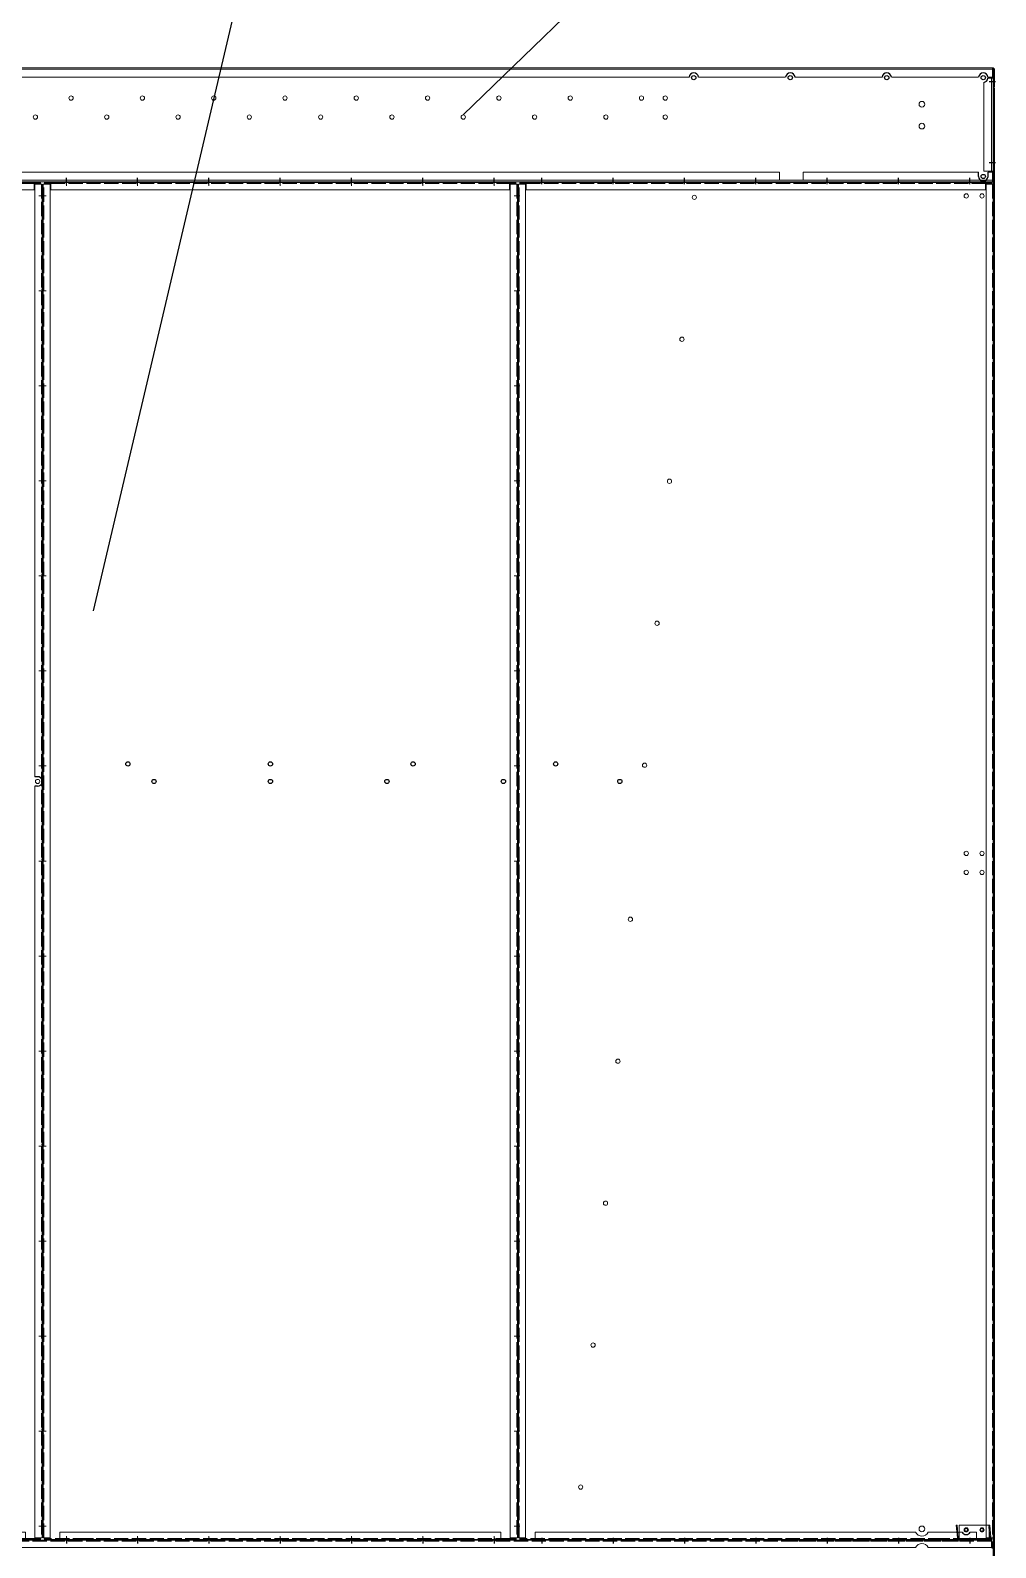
# Model space of a CAD drawing. Header units: millimetres. Extents: x 3475 to 35588, y 2916 to 25624.
# Drawn here: x 19239 to 21270, y 11208 to 14402 of the extents above; entities that cross this region are included whole.
import ezdxf

# ---------------------------------------------------------------- set-up
doc = ezdxf.new("R2010")
doc.units = ezdxf.units.MM
doc.linetypes.add('DASHED', pattern=[15, 12, -3])
doc.layers.add('냉각탑_dim', color=1, linetype='Continuous')

# ---------------------------------------------------------------- blocks, each defined once
blk = doc.blocks.new('A$C579358C4')
at = {"color": 7, "lineweight": 13, "ltscale": 0.055146}
blk.add_line((2.3, 30.2), (0, 3.8), dxfattribs=at)
at = {"color": 7, "lineweight": 13, "ltscale": 0.035719}
blk.add_line((3.5, 20.7), (2, 3.6), dxfattribs=at)
at = {"color": 7, "lineweight": 13, "ltscale": 0.004167}
for p, q in [((4.3, 30), (2.3, 30.2)), ((72.6, 29.8), (70.6, 30))]:
    blk.add_line(p, q, dxfattribs=at)
at = {"color": 7, "lineweight": 13, "ltscale": 0.13159}
for p, q in [((66.7, 30), (3.5, 30)), ((66.7, 0), (3.5, 0))]:
    blk.add_line(p, q, dxfattribs=at)
at = {"color": 7, "lineweight": 13, "ltscale": 0.055208}
for p, q in [((3.5, 3.5), (3.5, 30)), ((66.7, 3.5), (66.7, 30)), ((66.7, 30), (66.7, 3.5))]:
    blk.add_line(p, q, dxfattribs=at)
at = {"color": 7, "linetype": 'DASHED', "lineweight": 13, "ltscale": 0.055208}
blk.add_line((3.5, 30), (3.5, 3.5), dxfattribs=at)
at = {"color": 7, "linetype": 'DASHED', "lineweight": 13, "ltscale": 0.001633}
blk.add_line((4.3, 30), (3.5, 30), dxfattribs=at)
at = {"color": 7, "linetype": 'DASHED', "lineweight": 13, "ltscale": 0.019427}
blk.add_line((4.3, 30), (3.5, 20.7), dxfattribs=at)
at = {"color": 7, "lineweight": 13, "ltscale": 0.007292}
for p, q in [((3.5, 3.5), (3.5, 0)), ((66.7, 3.5), (66.7, 0))]:
    blk.add_line(p, q, dxfattribs=at)
at = {"color": 7, "linetype": 'DASHED', "lineweight": 13, "ltscale": 0.003125}
blk.add_line((3.5, 2), (3.5, 3.5), dxfattribs=at)
at = {"color": 7, "linetype": 'DASHED', "lineweight": 13, "ltscale": 0.13159}
blk.add_line((3.5, 2), (66.7, 2), dxfattribs=at)
at = {"color": 7, "linetype": 'DASHED', "lineweight": 13, "ltscale": 0.004167}
for p, q in [((3.5, 0), (3.5, 2)), ((25, 0), (25, 2)), ((25, 0), (25, 2)), ((25, 0), (25, 2)), ((25, 0), (25, 2)), ((25, 0), (25, 2)), ((25, 0), (25, 2)), ((25, 0), (25, 2)), ((25, 0), (25, 2)), ((25, 0), (25, 2)), ((25, 0), (25, 2)), ((25, 0), (25, 2)), ((45, 0), (45, 2)), ((45, 0), (45, 2)), ((45, 0), (45, 2)), ((45, 0), (45, 2)), ((45, 0), (45, 2)), ((45, 0), (45, 2)), ((45, 0), (45, 2)), ((45, 0), (45, 2)), ((45, 0), (45, 2)), ((45, 0), (45, 2)), ((45, 0), (45, 2)), ((66.7, 0), (66.7, 2)), ((71.4, 16.7), (69.4, 16.8)), ((71.4, 16.7), (69.4, 16.8)), ((72, 22.6), (70, 22.8)), ((72, 22.6), (70, 22.8))]:
    blk.add_line(p, q, dxfattribs=at)
at = {"color": 7, "lineweight": 13, "ltscale": 0.129957}
blk.add_line((66.7, 30), (4.3, 30), dxfattribs=at)
at = {"color": 7, "lineweight": 13, "ltscale": 0.003125}
blk.add_line((66.7, 2), (66.7, 3.5), dxfattribs=at)
at = {"color": 7, "lineweight": 13, "ltscale": 0.000261465}
for p, q in [((66.8, 2), (66.7, 2)), ((66.7, 0), (66.8, 0))]:
    blk.add_line(p, q, dxfattribs=at)
at = {"color": 7, "lineweight": 13, "ltscale": 0.055693}
for p, q in [((70.6, 30), (68.3, 3.4)), ((72.6, 29.8), (70.3, 3.2))]:
    blk.add_line(p, q, dxfattribs=at)
at = {"color": 7, "lineweight": 13}
for centre in [(18.5, 20), (51.7, 20)]:
    blk.add_circle(centre, 3, dxfattribs=at)
for centre, radius, start, end in [((3.5, 3.5), 3.5, 175, 270), ((3.5, 3.5), 1.5, 175, 270), ((66.8, 3.5), 1.5, 270, 355), ((66.8, 3.5), 3.5, 270, 355)]:
    blk.add_arc(centre, radius, start, end, dxfattribs=at)
blk = doc.blocks.new('A$C66D76F0F')
at = {"color": 7, "lineweight": 13, "ltscale": 2.5}
for p, q in [((5, 2857.9), (8.1, 2857.9)), ((5, 2857.9), (5, 8.1)), ((8.1, 2861), (8.1, 2859.4)), ((21.6, 2861), (8.1, 2861)), ((8.1, 2859.4), (8.1, 2857.9)), ((8.1, 2859.4), (21.6, 2859.4)), ((20, 2857.9), (8.1, 2857.9)), ((20, 2774), (20, 2857.9)), ((21.6, 2861), (987.4, 2861)), ((21.6, 2861), (21.6, 2857.9)), ((21.6, 2846), (21.6, 2857.9)), ((987.4, 2846), (21.6, 2846)), ((1000.9, 2861), (987.4, 2861)), ((987.4, 2861), (987.4, 2857.9)), ((987.4, 2859.4), (1000.9, 2859.4)), ((987.4, 2846), (987.4, 2857.9)), ((989, 2857.9), (989, 1610.4)), ((1000.9, 2857.9), (989, 2857.9)), ((1000.9, 2861), (1000.9, 2859.4)), ((1000.9, 2859.4), (1000.9, 2857.9)), ((1004, 2857.9), (1000.9, 2857.9)), ((1004, 8.1), (1004, 2857.9)), ((20, 8.1), (20, 2758)), ((989, 1590.4), (989, 8.1)), ((5, 8.1), (8.1, 8.1)), ((8.1, 8.1), (20, 8.1)), ((8.1, 6.6), (8.1, 8.1)), ((8.1, 5), (8.1, 6.6)), ((21.6, 6.6), (8.1, 6.6)), ((8.1, 5), (21.6, 5)), ((21.6, 5), (98.3, 5)), ((53.9, 20), (40, 20)), ((40, 20), (40, 5)), ((92.3, 20), (73, 20)), ((105, 6.6), (98.3, 6.6)), ((105, 5), (98.3, 5)), ((111.7, 6.6), (105, 6.6)), ((111.7, 5), (105, 5)), ((127.3, 20), (111.4, 20)), ((111.7, 5), (897.3, 5)), ((512.7, 20), (146.4, 20)), ((969, 20), (539.3, 20)), ((904, 6.6), (897.3, 6.6)), ((904, 5), (897.3, 5)), ((910.7, 6.6), (904, 6.6)), ((910.7, 5), (904, 5)), ((910.7, 5), (987.4, 5)), ((969, 20), (969, 5)), ((1000.9, 6.6), (987.4, 6.6)), ((987.4, 5), (1000.9, 5)), ((989, 8.1), (1000.9, 8.1)), ((1000.9, 6.6), (1000.9, 8.1)), ((1004, 8.1), (1000.9, 8.1)), ((1000.9, 5), (1000.9, 6.6))]:
    blk.add_line(p, q, dxfattribs=at)
at = {"color": 7, "linetype": 'DASHED', "lineweight": 13, "ltscale": 2.5}
for p, q in [((6.6, 8.1), (6.6, 2857.9)), ((21.6, 2859.4), (987.4, 2859.4)), ((50, 2859.4), (50, 2861)), ((59, 2859.4), (59, 2861)), ((200, 2859.4), (200, 2861)), ((209, 2859.4), (209, 2861)), ((350, 2859.4), (350, 2861)), ((359, 2859.4), (359, 2861)), ((500, 2859.4), (500, 2861)), ((509, 2859.4), (509, 2861)), ((650, 2859.4), (650, 2861)), ((659, 2859.4), (659, 2861)), ((800, 2859.4), (800, 2861)), ((809, 2859.4), (809, 2861)), ((950, 2859.4), (950, 2861)), ((959, 2859.4), (959, 2861)), ((1002.4, 2857.9), (1002.4, 8.1)), ((1002.4, 2836), (1004, 2836)), ((1002.4, 2830), (1004, 2830)), ((1002.4, 2636), (1004, 2636)), ((1002.4, 2630), (1004, 2630)), ((5, 2507.5), (6.6, 2507.5)), ((5, 2498.5), (6.6, 2498.5)), ((1002.4, 2436), (1004, 2436)), ((1002.4, 2430), (1004, 2430)), ((5, 2307.5), (6.6, 2307.5)), ((5, 2298.5), (6.6, 2298.5)), ((1002.4, 2236), (1004, 2236)), ((1002.4, 2230), (1004, 2230)), ((5, 2107.5), (6.6, 2107.5)), ((5, 2098.5), (6.6, 2098.5)), ((1002.4, 2036), (1004, 2036)), ((1002.4, 2030), (1004, 2030)), ((5, 1907.5), (6.6, 1907.5)), ((5, 1898.5), (6.6, 1898.5)), ((1002.4, 1836), (1004, 1836)), ((1002.4, 1830), (1004, 1830)), ((5, 1707.5), (6.6, 1707.5)), ((5, 1698.5), (6.6, 1698.5)), ((1002.4, 1636), (1004, 1636)), ((1002.4, 1630), (1004, 1630)), ((5, 1507.5), (6.6, 1507.5)), ((5, 1498.5), (6.6, 1498.5)), ((1002.4, 1436), (1004, 1436)), ((1002.4, 1430), (1004, 1430)), ((5, 1307.5), (6.6, 1307.5)), ((5, 1298.5), (6.6, 1298.5)), ((1002.4, 1236), (1004, 1236)), ((1002.4, 1230), (1004, 1230)), ((5, 1107.5), (6.6, 1107.5)), ((5, 1098.5), (6.6, 1098.5)), ((1002.4, 1036), (1004, 1036)), ((1002.4, 1030), (1004, 1030)), ((5, 907.5), (6.6, 907.5)), ((5, 898.5), (6.6, 898.5)), ((1002.4, 836), (1004, 836)), ((1002.4, 830), (1004, 830)), ((5, 707.5), (6.6, 707.5)), ((5, 698.5), (6.6, 698.5)), ((1002.4, 636), (1004, 636)), ((1002.4, 630), (1004, 630)), ((5, 507.5), (6.6, 507.5)), ((5, 498.5), (6.6, 498.5)), ((1002.4, 436), (1004, 436)), ((1002.4, 430), (1004, 430)), ((5, 307.5), (6.6, 307.5)), ((5, 298.5), (6.6, 298.5)), ((1002.4, 236), (1004, 236)), ((1002.4, 230), (1004, 230)), ((5, 107.5), (6.6, 107.5)), ((5, 98.5), (6.6, 98.5)), ((1002.4, 36), (1004, 36)), ((98.3, 6.6), (21.6, 6.6)), ((50, 5), (50, 6.6)), ((59, 5), (59, 6.6)), ((897.3, 6.6), (111.7, 6.6)), ((200, 5), (200, 6.6)), ((209, 5), (209, 6.6)), ((350, 5), (350, 6.6)), ((359, 5), (359, 6.6)), ((500, 5), (500, 6.6)), ((509, 5), (509, 6.6)), ((650, 5), (650, 6.6)), ((659, 5), (659, 6.6)), ((800, 5), (800, 6.6)), ((809, 5), (809, 6.6)), ((987.4, 6.6), (910.7, 6.6)), ((950, 5), (950, 6.6)), ((959, 5), (959, 6.6)), ((1002.4, 30), (1004, 30))]:
    blk.add_line(p, q, dxfattribs=at)
at = {"color": 7, "lineweight": 5}
for p, q in [((54.5, 2866), (54.5, 2854.4)), ((204.5, 2866), (204.5, 2854.4)), ((354.5, 2866), (354.5, 2854.4)), ((504.5, 2866), (504.5, 2854.4)), ((654.5, 2866), (654.5, 2854.4)), ((804.5, 2866), (804.5, 2854.4)), ((954.5, 2866), (954.5, 2854.4)), ((1009, 2833), (997.4, 2833)), ((0, 2703), (11.6, 2703)), ((1009, 2633), (997.4, 2633)), ((0, 2503), (11.6, 2503)), ((1009, 2433), (997.4, 2433)), ((0, 2303), (11.6, 2303)), ((1009, 2233), (997.4, 2233)), ((0, 2103), (11.6, 2103)), ((1009, 2033), (997.4, 2033)), ((0, 1903), (11.6, 1903)), ((1009, 1833), (997.4, 1833)), ((0, 1703), (11.6, 1703)), ((1009, 1633), (997.4, 1633)), ((0, 1503), (11.6, 1503)), ((1009, 1433), (997.4, 1433)), ((0, 1303), (11.6, 1303)), ((1009, 1233), (997.4, 1233)), ((0, 1103), (11.6, 1103)), ((1009, 1033), (997.4, 1033)), ((0, 903), (11.6, 903)), ((1009, 833), (997.4, 833)), ((0, 703), (11.6, 703)), ((1009, 633), (997.4, 633)), ((0, 503), (11.6, 503)), ((1009, 433), (997.4, 433)), ((0, 303), (11.6, 303)), ((1009, 233), (997.4, 233)), ((0, 103), (11.6, 103)), ((1009, 33), (997.4, 33)), ((54.5, 0), (54.5, 11.6)), ((204.5, 0), (204.5, 11.6)), ((354.5, 0), (354.5, 11.6)), ((504.5, 0), (504.5, 11.6)), ((654.5, 0), (654.5, 11.6)), ((804.5, 0), (804.5, 11.6)), ((954.5, 0), (954.5, 11.6))]:
    blk.add_line(p, q, dxfattribs=at)
at = {"color": 7, "ltscale": 2.5}
for p, q in [((994.4, 1610.4), (989, 1610.4)), ((994.4, 1590.4), (989, 1590.4))]:
    blk.add_line(p, q, dxfattribs=at)
at = {"color": 7}
for centre in [(598.5, 2813.5), (645, 2813.5)]:
    blk.add_circle(centre, 4.5, dxfattribs=at)
at = {"color": 7, "lineweight": 13, "ltscale": 2.5}
for centre, radius in [((804.6, 2833.9), 4.5), ((778.4, 2535.1), 4.5), ((752.3, 2236.2), 4.5), ((726.1, 1937.4), 4.5), ((700, 1638.5), 4.5), ((884.4, 1637.4), 4.5), ((749.4, 1600.4), 4.5), ((994.4, 1600.4), 4.5), ((673.7, 1313.8), 4.5), ((647.5, 1015), 4.5), ((621.4, 716.1), 4.5), ((595.2, 417.3), 4.5), ((569.1, 118.4), 4.5), ((526, 27), 6), ((526, 27), 6)]:
    blk.add_circle(centre, radius, dxfattribs=at)
at = {"color": 7, "lineweight": 13}
for centre in [(26, 2766), (62.3, 2715.9), (157.9, 2686.4), (253.4, 2656.9), (344, 2644), (257.2, 2601), (292.2, 2601), (330.6, 2601), (365.6, 2601), (162.7, 1557), (197.7, 1557), (236.1, 1557), (271.1, 1557), (162.4, 1517), (197.4, 1517), (235.8, 1517), (270.8, 1517), (28.5, 23), (63.5, 23), (101.9, 23), (136.9, 23)]:
    blk.add_circle(centre, 4.5, dxfattribs=at)
at = {"color": 7, "lineweight": 13, "ltscale": 2.5}
for centre, radius, start, end in [((26, 2766), 10, 126.8725, 233.1275), ((526, 27), 15, 207.8181, 332.1819)]:
    blk.add_arc(centre, radius, start, end, dxfattribs=at)
at = {"color": 7, "ltscale": 2.5}
for centre, start, end in [((994.4, 1600.4), 16.262, 90), ((994.4, 1600.4), 270, 343.738), ((1013.6, 1600.4), 163.738, 196.262)]:
    blk.add_arc(centre, 10, start, end, dxfattribs=at)
at = {"color": 7, "lineweight": 5}
for centre in [(63.5, 23), (101.9, 23), (136.9, 23)]:
    blk.add_arc(centre, 10, 197.4609, 342.5391, dxfattribs=at)
blk = doc.blocks.new('A$C7131374D')
at = {"color": 7, "lineweight": 13, "ltscale": 2.5}
for p, q in [((0, 2852.9), (3.1, 2852.9)), ((0, 2852.9), (0, 3.1)), ((16.6, 2856), (3.1, 2856)), ((3.1, 2856), (3.1, 2854.4)), ((3.1, 2854.4), (16.6, 2854.4)), ((3.1, 2854.4), (3.1, 2852.9)), ((15, 2852.9), (3.1, 2852.9)), ((15, 3.1), (15, 2852.9)), ((16.6, 2856), (982.4, 2856)), ((16.6, 2856), (16.6, 2852.9)), ((16.6, 2841), (16.6, 2852.9)), ((995.9, 2856), (982.4, 2856)), ((982.4, 2856), (982.4, 2852.9)), ((982.4, 2854.4), (995.9, 2854.4)), ((982.4, 2841), (982.4, 2852.9)), ((984, 2852.9), (984, 3.1)), ((995.9, 2852.9), (984, 2852.9)), ((995.9, 2856), (995.9, 2854.4)), ((995.9, 2854.4), (995.9, 2852.9)), ((999, 2852.9), (995.9, 2852.9)), ((999, 3.1), (999, 2852.9)), ((982.4, 2841), (16.6, 2841)), ((0, 3.1), (3.1, 3.1)), ((3.1, 3.1), (15, 3.1)), ((3.1, 1.6), (3.1, 3.1)), ((3.1, 0), (3.1, 1.6)), ((16.6, 1.6), (3.1, 1.6)), ((3.1, 0), (16.6, 0)), ((16.6, 0), (93.3, 0)), ((835.7, 15), (35, 15)), ((35, 15), (35, 0)), ((100, 1.6), (93.3, 1.6)), ((100, 0), (93.3, 0)), ((106.7, 1.6), (100, 1.6)), ((106.7, 0), (100, 0)), ((106.7, 0), (892.3, 0)), ((933.4, 15), (862.3, 15)), ((899, 1.6), (892.3, 1.6)), ((899, 0), (892.3, 0)), ((905.7, 1.6), (899, 1.6)), ((905.7, 0), (899, 0)), ((905.7, 0), (982.4, 0)), ((964, 15), (950.7, 15)), ((964, 15), (964, 0)), ((995.9, 1.6), (982.4, 1.6)), ((982.4, 0), (995.9, 0)), ((984, 3.1), (995.9, 3.1)), ((999, 3.1), (995.9, 3.1)), ((995.9, 1.6), (995.9, 3.1)), ((995.9, 0), (995.9, 1.6))]:
    blk.add_line(p, q, dxfattribs=at)
at = {"color": 7, "linetype": 'DASHED', "lineweight": 13, "ltscale": 2.5}
for p, q in [((1.6, 3.1), (1.6, 2852.9)), ((16.6, 2854.4), (982.4, 2854.4)), ((45, 2854.4), (45, 2856)), ((54, 2854.4), (54, 2856)), ((195, 2854.4), (195, 2856)), ((204, 2854.4), (204, 2856)), ((345, 2854.4), (345, 2856)), ((354, 2854.4), (354, 2856)), ((495, 2854.4), (495, 2856)), ((504, 2854.4), (504, 2856)), ((645, 2854.4), (645, 2856)), ((654, 2854.4), (654, 2856)), ((795, 2854.4), (795, 2856)), ((804, 2854.4), (804, 2856)), ((945, 2854.4), (945, 2856)), ((954, 2854.4), (954, 2856)), ((997.4, 2852.9), (997.4, 3.1)), ((1.6, 2832.5), (0, 2832.5)), ((1.6, 2823.5), (0, 2823.5)), ((999, 2701), (997.4, 2701)), ((999, 2695), (997.4, 2695)), ((1.6, 2632.5), (0, 2632.5)), ((1.6, 2623.5), (0, 2623.5)), ((999, 2501), (997.4, 2501)), ((999, 2495), (997.4, 2495)), ((1.6, 2432.5), (0, 2432.5)), ((1.6, 2423.5), (0, 2423.5)), ((999, 2301), (997.4, 2301)), ((999, 2295), (997.4, 2295)), ((1.6, 2232.5), (0, 2232.5)), ((1.6, 2223.5), (0, 2223.5)), ((999, 2101), (997.4, 2101)), ((999, 2095), (997.4, 2095)), ((1.6, 2032.5), (0, 2032.5)), ((1.6, 2023.5), (0, 2023.5)), ((999, 1901), (997.4, 1901)), ((999, 1895), (997.4, 1895)), ((1.6, 1832.5), (0, 1832.5)), ((1.6, 1823.5), (0, 1823.5)), ((999, 1701), (997.4, 1701)), ((999, 1695), (997.4, 1695)), ((1.6, 1632.5), (0, 1632.5)), ((1.6, 1623.5), (0, 1623.5)), ((999, 1501), (997.4, 1501)), ((999, 1495), (997.4, 1495)), ((1.6, 1432.5), (0, 1432.5)), ((1.6, 1423.5), (0, 1423.5)), ((999, 1301), (997.4, 1301)), ((999, 1295), (997.4, 1295)), ((1.6, 1232.5), (0, 1232.5)), ((1.6, 1223.5), (0, 1223.5)), ((999, 1101), (997.4, 1101)), ((999, 1095), (997.4, 1095)), ((1.6, 1032.5), (0, 1032.5)), ((1.6, 1023.5), (0, 1023.5)), ((999, 901), (997.4, 901)), ((999, 895), (997.4, 895)), ((1.6, 832.5), (0, 832.5)), ((1.6, 823.5), (0, 823.5)), ((999, 701), (997.4, 701)), ((999, 695), (997.4, 695)), ((1.6, 632.5), (0, 632.5)), ((1.6, 623.5), (0, 623.5)), ((1.6, 432.5), (0, 432.5)), ((1.6, 423.5), (0, 423.5)), ((1.6, 232.5), (0, 232.5)), ((1.6, 223.5), (0, 223.5)), ((1.6, 32.5), (0, 32.5)), ((1.6, 23.5), (0, 23.5)), ((93.3, 1.6), (16.6, 1.6)), ((45, 0), (45, 1.6)), ((54, 0), (54, 1.6)), ((892.3, 1.6), (106.7, 1.6)), ((195, 0), (195, 1.6)), ((204, 0), (204, 1.6)), ((345, 0), (345, 1.6)), ((354, 0), (354, 1.6)), ((495, 0), (495, 1.6)), ((504, 0), (504, 1.6)), ((645, 0), (645, 1.6)), ((654, 0), (654, 1.6)), ((795, 0), (795, 1.6)), ((804, 0), (804, 1.6)), ((982.4, 1.6), (905.7, 1.6)), ((945, 0), (945, 1.6)), ((954, 0), (954, 1.6))]:
    blk.add_line(p, q, dxfattribs=at)
at = {"color": 7, "lineweight": 13, "ltscale": 2.5}
for centre, radius in [((370.2, 2825.1), 4.5), ((344, 2526.3), 4.5), ((317.9, 2227.4), 4.5), ((291.7, 1928.6), 4.5), ((265.6, 1629.7), 4.5), ((235.6, 1305.4), 4.5), ((209.4, 1006.6), 4.5), ((183.3, 707.7), 4.5), ((157.1, 408.9), 4.5), ((131, 110), 4.5), ((849, 22), 6)]:
    blk.add_circle(centre, radius, dxfattribs=at)
at = {"color": 7, "lineweight": 13}
for centre in [(942.3, 2828), (975.3, 2828), (942.1, 1444), (975.3, 1444), (942.3, 1404), (975.3, 1404), (942.1, 20), (975.3, 20)]:
    blk.add_circle(centre, 4.5, dxfattribs=at)
at = {"color": 7, "lineweight": 25, "ltscale": 1.25}
for centre in [(78.4, 1632.4), (213.4, 1595.4)]:
    blk.add_circle(centre, 4.5, dxfattribs=at)
at = {"color": 7, "lineweight": 13, "ltscale": 2.5}
blk.add_arc((849, 22), 15, 207.8181, 332.1819, dxfattribs=at)
at = {"color": 7}
blk.add_arc((942.1, 20), 10, 210.0024, 329.9976, dxfattribs=at)
blk = doc.blocks.new('A$C587D7C8B')
at = {"color": 7, "lineweight": 13, "ltscale": 0.001875}
for p, q in [((5, 242.1), (5, 243)), ((3005, 242.1), (3005, 243)), ((5, 7.9), (5, 7)), ((3005, 7.9), (3005, 7))]:
    blk.add_line(p, q, dxfattribs=at)
at = {"color": 7, "lineweight": 13, "ltscale": 0.003542}
for p, q in [((5, 243), (6.7, 243)), ((5, 242.1), (6.7, 242.1)), ((3005, 243), (3003.3, 243)), ((3005, 242.1), (3003.3, 242.1)), ((5, 7.9), (6.7, 7.9)), ((5, 7), (6.7, 7)), ((3005, 7.9), (3003.3, 7.9)), ((3005, 7), (3003.3, 7))]:
    blk.add_line(p, q, dxfattribs=at)
at = {"color": 7, "lineweight": 13, "ltscale": 0.039792}
for p, q in [((5, 223), (5, 242.1)), ((3005, 242.1), (3005, 223)), ((5, 7.9), (5, 27)), ((3005, 27), (3005, 7.9))]:
    blk.add_line(p, q, dxfattribs=at)
at = {"color": 7, "lineweight": 13}
for p, q in [((6.7, 245), (3003.3, 245)), ((6.7, 241.6), (3003.3, 241.6)), ((526.4, 245), (46.6, 245)), ((2365, 225), (556.5, 225)), ((2568, 225), (2384.9, 225)), ((2771, 225), (2587.9, 225)), ((2974, 225), (2790.9, 225)), ((3003.3, 225), (2993.9, 225)), ((405, 25), (6.7, 25)), ((405, 8.4), (6.7, 8.4)), ((3003.3, 5), (6.7, 5)), ((2555, 8.4), (455, 8.4)), ((2555, 25), (653.4, 25)), ((2974, 25), (2605, 25)), ((3003.3, 8.4), (2605, 8.4)), ((3003.3, 25), (2994, 25))]:
    blk.add_line(p, q, dxfattribs=at)
at = {"color": 7, "lineweight": 13, "ltscale": 0.007083}
for p, q in [((6.7, 245), (6.7, 241.6)), ((3003.3, 245), (3003.3, 241.6)), ((8.4, 223), (5, 223)), ((3001.6, 223), (3005, 223)), ((8.4, 27), (5, 27)), ((6.7, 5), (6.7, 8.4)), ((3001.6, 27), (3005, 27)), ((3003.3, 5), (3003.3, 8.4))]:
    blk.add_line(p, q, dxfattribs=at)
at = {"color": 7, "lineweight": 13, "ltscale": 0.034583}
for p, q in [((6.7, 225), (6.7, 241.6)), ((3003.3, 225), (3003.3, 241.6)), ((6.7, 25), (6.7, 8.4)), ((25, 27), (8.4, 27)), ((405, 25), (405, 8.4)), ((455, 25), (455, 8.4)), ((2555, 8.4), (2555, 25)), ((2605, 25), (2605, 8.4)), ((2985, 27), (3001.6, 27)), ((3003.3, 25), (3003.3, 8.4))]:
    blk.add_line(p, q, dxfattribs=at)
at = {"color": 7, "lineweight": 13, "ltscale": 0.229167}
for p, q in [((126.5, 225), (6.7, 225)), ((331.5, 225), (146.5, 225)), ((536.5, 225), (351.5, 225))]:
    blk.add_line(p, q, dxfattribs=at)
at = {"color": 7, "lineweight": 13, "ltscale": 0.004167}
for p, q in [((7, 225), (7, 223)), ((8.4, 223), (8.4, 225)), ((3001.6, 225), (3001.6, 223)), ((3003, 223), (3003, 225)), ((5, 223), (7, 223)), ((3005, 223), (3003, 223)), ((7, 27), (7, 25)), ((8.4, 25), (8.4, 27)), ((3001.6, 27), (3001.6, 25)), ((3003, 25), (3003, 27))]:
    blk.add_line(p, q, dxfattribs=at)
at = {"color": 7, "lineweight": 13, "ltscale": 0.002667}
blk.add_line((526.4, 245), (528, 245), dxfattribs=at)
at = {"color": 7, "lineweight": 13, "ltscale": 0.061667}
blk.add_line((528, 245), (565, 245), dxfattribs=at)
at = {"color": 7}
for p, q in [((0, 215), (13.4, 215)), ((3010, 215), (2996.6, 215)), ((0, 45), (13.4, 45)), ((3010, 45), (2996.6, 45)), ((54.5, 0), (54.5, 13.4)), ((204.5, 0), (204.5, 13.4)), ((354.5, 0), (354.5, 13.4)), ((504.5, 0), (504.5, 13.4)), ((654.5, 0), (654.5, 13.4)), ((804.5, 0), (804.5, 13.4)), ((954.5, 0), (954.5, 13.4)), ((1055, 0), (1055, 13.4)), ((1205, 0), (1205, 13.4)), ((1355, 0), (1355, 13.4)), ((1505, 0), (1505, 13.4)), ((1655, 0), (1655, 13.4)), ((1805, 0), (1805, 13.4)), ((1955, 0), (1955, 13.4)), ((2055.5, 0), (2055.5, 13.4)), ((2205.5, 0), (2205.5, 13.4)), ((2355.5, 0), (2355.5, 13.4)), ((2505.5, 0), (2505.5, 13.4)), ((2655.5, 0), (2655.5, 13.4)), ((2805.5, 0), (2805.5, 13.4)), ((2955.5, 0), (2955.5, 13.4)), ((2974, 16), (2974, 25)), ((2994, 16), (2994, 25))]:
    blk.add_line(p, q, dxfattribs=at)
at = {"color": 7, "lineweight": 13, "ltscale": 0.408333}
for p, q in [((5, 27), (5, 223)), ((8.4, 27), (8.4, 223)), ((3001.6, 223), (3001.6, 27)), ((3005, 223), (3005, 27))]:
    blk.add_line(p, q, dxfattribs=at)
at = {"color": 7, "lineweight": 13, "ltscale": 0.017296}
blk.add_line((25, 223), (8.4, 223), dxfattribs=at)
at = {"color": 7, "lineweight": 13, "ltscale": 0.05659}
blk.add_line((25, 223), (25, 187.9), dxfattribs=at)
at = {"color": 7, "lineweight": 13, "ltscale": 0.395101}
blk.add_line((2985, 27), (2985, 214), dxfattribs=at)
at = {"color": 7, "lineweight": 13, "ltscale": 0.025629}
blk.add_line((2993.9, 223), (3001.6, 223), dxfattribs=at)
at = {"color": 7, "lineweight": 13, "ltscale": 0.239792}
blk.add_line((25, 168), (25, 52.9), dxfattribs=at)
at = {"color": 7, "lineweight": 13, "ltscale": 0.012604}
blk.add_line((25, 33), (25, 27), dxfattribs=at)
at = {"color": 7, "lineweight": 13, "ltscale": 0.000640793}
for p, q in [((5, 27), (5.3, 27)), ((3005, 27), (3004.7, 27))]:
    blk.add_line(p, q, dxfattribs=at)
at = {"color": 7, "lineweight": 13, "ltscale": 0.104167}
for p, q in [((405, 8.4), (455, 8.4)), ((455, 8.4), (405, 8.4)), ((2555, 8.4), (2605, 8.4)), ((2605, 8.4), (2555, 8.4))]:
    blk.add_line(p, q, dxfattribs=at)
at = {"color": 7, "lineweight": 13, "ltscale": 0.281559}
blk.add_line((590.1, 25), (455, 25), dxfattribs=at)
at = {"color": 7, "lineweight": 13, "ltscale": 0.062076}
blk.add_line((606.9, 25), (636.6, 25), dxfattribs=at)
at = {"color": 7, "lineweight": 13}
for centre in [(136.5, 225), (341.5, 225), (546.5, 225), (26, 178), (598.5, 180.5), (645, 180.5), (715, 181), (765, 181), (915, 181), (1065, 181), (1215, 181), (1365, 181), (1515, 181), (1665, 181), (1815, 181), (1965, 181), (2115, 181), (2265, 181), (2315, 181), (715, 141), (840, 141), (990, 141), (1140, 141), (1290, 141), (1440, 141), (1590, 141), (1740, 141), (1890, 141), (2040, 141), (2190, 141), (2315, 141), (598.5, 105.5), (645, 105.5), (26, 43), (598.5, 30.5), (645, 30.5)]:
    blk.add_circle(centre, 4.5, dxfattribs=at)
at = {"color": 7}
for centre in [(2375, 224), (2578, 224), (2781, 224), (2984, 224), (2984, 16)]:
    blk.add_circle(centre, 4.5, dxfattribs=at)
at = {"color": 7, "lineweight": 13, "ltscale": 2.5}
for centre in [(525, 168), (2855, 168), (525, 122), (2855, 122)]:
    blk.add_circle(centre, 6, dxfattribs=at)
at = {"color": 7, "lineweight": 13}
for centre, start, end in [((136.5, 225), 0, 180), ((341.5, 225), 0, 180), ((546.5, 225), 0, 180), ((26, 178), 95.7392, 264.2608), ((26, 43), 95.7392, 264.2608), ((598.5, 30.5), 213.3652, 326.6348), ((645, 30.5), 213.3652, 326.6348)]:
    blk.add_arc(centre, 10, start, end, dxfattribs=at)
at = {"color": 7}
for centre, start, end in [((2375, 224), 5.7392, 174.2608), ((2578, 224), 5.7392, 174.2608), ((2781, 224), 5.7392, 174.2608), ((2984, 224), 5.7392, 174.2608), ((2984, 224), 275.7392, 354.2608), ((2984, 16), 180, 0)]:
    blk.add_arc(centre, 10, start, end, dxfattribs=at)
blk = doc.blocks.new('1')
at = {"ltscale": 500}
for p, q in [((21263.2, 14323.6), (21265.2, 14323.6)), ((21264.9, 14321.6), (21264.9, 14323.6))]:
    blk.add_line(p, q, dxfattribs=at)
for p, q in [((21264.9, 14323.6), (21264.9, 10723.6)), ((21266.5, 14322), (21266.5, 14283.2)), ((21266.5, 14281.6), (21266.5, 10803.6))]:
    blk.add_line(p, q)
at = {"color": 7, "lineweight": 5}
for p, q in [((19314.9, 14086.6), (19314.9, 14075)), ((19464.9, 14086.6), (19464.9, 14075)), ((19614.9, 14086.6), (19614.9, 14075)), ((19764.9, 14086.6), (19764.9, 14075)), ((19914.9, 14086.6), (19914.9, 14075)), ((20064.9, 14086.6), (20064.9, 14075)), ((20214.9, 14086.6), (20214.9, 14075)), ((19260.9, 14053.6), (19272.5, 14053.6)), ((20268.9, 14053.6), (20257.3, 14053.6)), ((19260.9, 13853.6), (19272.5, 13853.6)), ((20268.9, 13853.6), (20257.3, 13853.6)), ((19260.9, 13653.6), (19272.5, 13653.6)), ((20268.9, 13653.6), (20257.3, 13653.6)), ((19260.9, 13453.6), (19272.5, 13453.6)), ((20268.9, 13453.6), (20257.3, 13453.6)), ((19260.9, 13253.6), (19272.5, 13253.6)), ((20268.9, 13253.6), (20257.3, 13253.6)), ((19260.9, 13053.6), (19272.5, 13053.6)), ((20268.9, 13053.6), (20257.3, 13053.6)), ((19260.9, 12853.6), (19272.5, 12853.6)), ((20268.9, 12853.6), (20257.3, 12853.6)), ((19260.9, 12653.6), (19272.5, 12653.6)), ((20268.9, 12653.6), (20257.3, 12653.6)), ((19260.9, 12453.6), (19272.5, 12453.6)), ((20268.9, 12453.6), (20257.3, 12453.6)), ((19260.9, 12253.6), (19272.5, 12253.6)), ((20268.9, 12253.6), (20257.3, 12253.6)), ((19260.9, 12053.6), (19272.5, 12053.6)), ((20268.9, 12053.6), (20257.3, 12053.6)), ((19260.9, 11853.6), (19272.5, 11853.6)), ((20268.9, 11853.6), (20257.3, 11853.6)), ((19260.9, 11653.6), (19272.5, 11653.6)), ((20268.9, 11653.6), (20257.3, 11653.6)), ((19260.9, 11453.6), (19272.5, 11453.6)), ((20268.9, 11453.6), (20257.3, 11453.6)), ((19260.9, 11253.6), (19272.5, 11253.6)), ((20268.9, 11253.6), (20257.3, 11253.6)), ((19314.9, 11220.6), (19314.9, 11232.2)), ((19464.9, 11220.6), (19464.9, 11232.2)), ((19614.9, 11220.6), (19614.9, 11232.2)), ((19764.9, 11220.6), (19764.9, 11232.2)), ((19914.9, 11220.6), (19914.9, 11232.2)), ((20064.9, 11220.6), (20064.9, 11232.2)), ((20214.9, 11220.6), (20214.9, 11232.2))]:
    blk.add_line(p, q, dxfattribs=at)
at = {"color": 7, "lineweight": 13, "ltscale": 2.5}
for p, q in [((19265.9, 14078.5), (19269, 14078.5)), ((19265.9, 14078.5), (19265.9, 11228.7)), ((19269, 14081.6), (19269, 14080)), ((19282.5, 14081.6), (19269, 14081.6)), ((19269, 14080), (19282.5, 14080)), ((19269, 14080), (19269, 14078.5)), ((19280.9, 14078.5), (19269, 14078.5)), ((19280.9, 11228.7), (19280.9, 14078.5)), ((19282, 14081.6), (20247.8, 14081.6)), ((19282.5, 14081.6), (19282.5, 14078.5)), ((19282.5, 14066.6), (19282.5, 14078.5)), ((20247.3, 14066.6), (19282.5, 14066.6)), ((20247.3, 14081.6), (20247.3, 14078.5)), ((20260.8, 14081.6), (20247.3, 14081.6)), ((20247.3, 14080), (20260.8, 14080)), ((20247.3, 14066.6), (20247.3, 14078.5)), ((20248.9, 14078.5), (20248.9, 11228.7)), ((20260.8, 14078.5), (20248.9, 14078.5)), ((20260.8, 14081.6), (20260.8, 14080)), ((20260.8, 14080), (20260.8, 14078.5)), ((20263.9, 14078.5), (20260.8, 14078.5)), ((20263.9, 11228.7), (20263.9, 14078.5)), ((21261.4, 11223.6), (18268.4, 11223.6)), ((19265.9, 11228.7), (19269, 11228.7)), ((19269, 11227.2), (19269, 11228.7)), ((19269, 11228.7), (19280.9, 11228.7)), ((19282.5, 11227.2), (19269, 11227.2)), ((19269, 11225.6), (19269, 11227.2)), ((19269, 11225.6), (19282.5, 11225.6)), ((19282, 11225.6), (19358.7, 11225.6)), ((20228.9, 11240.6), (19300.9, 11240.6)), ((19300.9, 11240.6), (19300.9, 11225.6)), ((19365.4, 11227.2), (19358.7, 11227.2)), ((19365.4, 11225.6), (19358.7, 11225.6)), ((19372.2, 11227.2), (19365.4, 11227.2)), ((19372.2, 11225.6), (19365.4, 11225.6)), ((19372.2, 11225.6), (20157.7, 11225.6)), ((20164.4, 11227.2), (20157.7, 11227.2)), ((20164.4, 11225.6), (20157.7, 11225.6)), ((20171.2, 11227.2), (20164.4, 11227.2)), ((20171.2, 11225.6), (20164.4, 11225.6)), ((20171.2, 11225.6), (20247.8, 11225.6)), ((20228.9, 11240.6), (20228.9, 11225.6)), ((20261.3, 11227.2), (20247.8, 11227.2)), ((20247.8, 11225.6), (20261.3, 11225.6)), ((20248.9, 11228.7), (20261.3, 11228.7)), ((20263.9, 11228.7), (20261.3, 11228.7)), ((20261.3, 11227.2), (20261.3, 11228.7)), ((20261.3, 11225.6), (20261.3, 11227.2)), ((20824.4, 11223.6), (21217.4, 11223.6)), ((21261.4, 11223.6), (21261.4, 11220.1)), ((21261.4, 11208.6), (21261.4, 11220.1)), ((21262.9, 11220.1), (21261.4, 11220.1)), ((21262.9, 11206.6), (21262.9, 11220.1)), ((21264.9, 11220.1), (21262.9, 11220.1)), ((21264.9, 11220.1), (21264.9, 11206.6)), ((21101.7, 11208.6), (18799.2, 11208.6)), ((21261.4, 11208.6), (21128.2, 11208.6))]:
    blk.add_line(p, q, dxfattribs=at)
at = {"color": 7, "linetype": 'DASHED', "lineweight": 13, "ltscale": 2.5}
for p, q in [((19267.5, 11228.7), (19267.5, 14078.5)), ((19282, 14080), (20247.8, 14080)), ((20262.3, 14078.5), (20262.3, 11228.7)), ((19267.5, 11458.1), (19265.9, 11458.1)), ((19267.5, 11449.1), (19265.9, 11449.1)), ((21261.4, 11221.6), (18268.4, 11221.6)), ((19358.7, 11227.2), (19282, 11227.2)), ((19311.9, 11221.6), (19311.9, 11223.6)), ((19317.9, 11221.6), (19317.9, 11223.6)), ((20157.7, 11227.2), (19372.2, 11227.2)), ((19461.9, 11221.6), (19461.9, 11223.6)), ((19467.9, 11221.6), (19467.9, 11223.6)), ((19611.9, 11221.6), (19611.9, 11223.6)), ((19617.9, 11221.6), (19617.9, 11223.6)), ((19761.9, 11221.6), (19761.9, 11223.6)), ((19767.9, 11221.6), (19767.9, 11223.6)), ((19911.9, 11221.6), (19911.9, 11223.6)), ((19917.9, 11221.6), (19917.9, 11223.6)), ((20061.9, 11221.6), (20061.9, 11223.6)), ((20067.9, 11221.6), (20067.9, 11223.6)), ((20247.8, 11227.2), (20171.2, 11227.2)), ((20211.9, 11221.6), (20211.9, 11223.6)), ((20217.9, 11221.6), (20217.9, 11223.6)), ((20312.4, 11221.6), (20312.4, 11223.6)), ((20318.4, 11221.6), (20318.4, 11223.6)), ((20462.4, 11221.6), (20462.4, 11223.6)), ((20468.4, 11221.6), (20468.4, 11223.6)), ((20612.4, 11221.6), (20612.4, 11223.6)), ((20618.4, 11221.6), (20618.4, 11223.6)), ((20762.4, 11221.6), (20762.4, 11223.6)), ((20768.4, 11221.6), (20768.4, 11223.6)), ((20824.4, 11221.6), (21217.4, 11221.6))]:
    blk.add_line(p, q, dxfattribs=at)
at = {"color": 7}
for p, q in [((19314.9, 11228.6), (19314.9, 11216.6)), ((19464.9, 11228.6), (19464.9, 11216.6)), ((19614.9, 11228.6), (19614.9, 11216.6)), ((19764.9, 11228.6), (19764.9, 11216.6)), ((19914.9, 11228.6), (19914.9, 11216.6)), ((20064.9, 11228.6), (20064.9, 11216.6)), ((20214.9, 11228.6), (20214.9, 11216.6)), ((20315.4, 11228.6), (20315.4, 11216.6)), ((20465.4, 11228.6), (20465.4, 11216.6)), ((20615.4, 11228.6), (20615.4, 11216.6)), ((20765.4, 11228.6), (20765.4, 11216.6)), ((20915.4, 11228.6), (20915.4, 11216.6)), ((21065.4, 11228.6), (21065.4, 11216.6)), ((21215.4, 11228.6), (21215.4, 11216.6))]:
    blk.add_line(p, q, dxfattribs=at)
at = {"color": 7, "ltscale": 2.5}
for centre in [(19444.3, 12858), (19744.3, 12858), (20044.3, 12858), (19499.3, 12821), (19744.3, 12821), (19989.3, 12821), (20234.3, 12821)]:
    blk.add_circle(centre, 4.5, dxfattribs=at)
at = {"color": 7, "lineweight": 13, "ltscale": 2.5}
blk.add_arc((21114.9, 11201.6), 15, 27.8181, 152.1819, dxfattribs=at)
at = {"color": 7}
for name, p in [('A$C587D7C8B', (18259.9, 14078.6)), ('A$C66D76F0F', (18259.9, 11220.6)), ('A$C7131374D', (20265.9, 11225.6))]:
    blk.add_blockref(name, p, dxfattribs=at)
at = {"color": 7, "lineweight": 5, "xscale": -1}
blk.add_blockref('A$C579358C4', (21259.7, 11225.6), dxfattribs=at)

msp = doc.modelspace()

# ---------------------------------------------------------------- linework, layer by layer
at = {"layer": '냉각탑_dim', "linetype": 'ByBlock', "lineweight": -2}
for points in [[(20149.9, 14224.1), (20869.2, 14921)], [(19372, 13180.1), (19774.5, 14892.4)]]:
    msp.add_lwpolyline(points, dxfattribs=at)

# ---------------------------------------------------------------- block references
msp.add_blockref('1', (0, 0))

doc.saveas('drawing.dxf')
